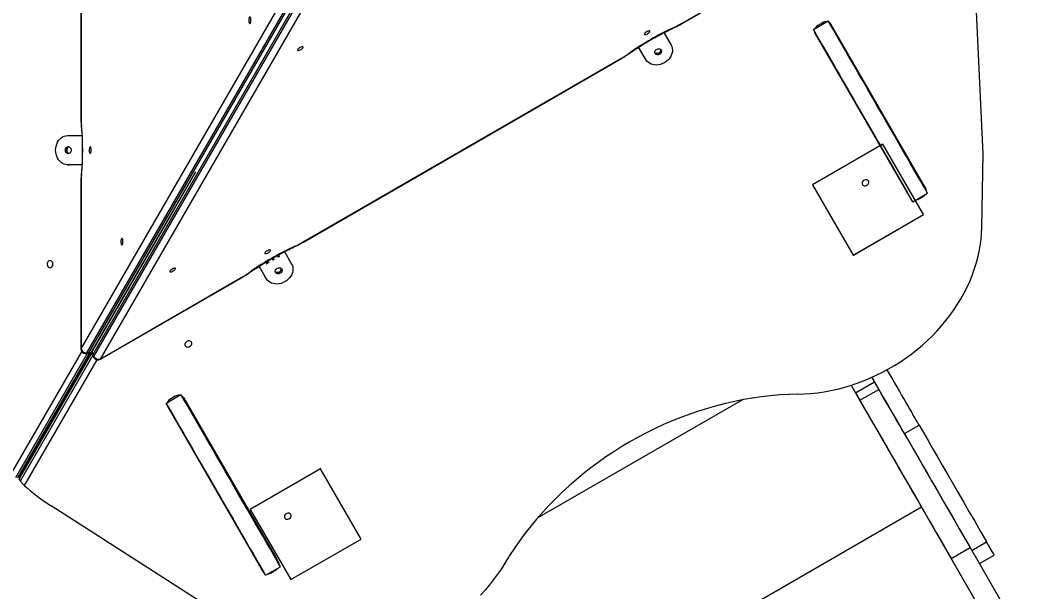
# Model space of a CAD drawing. Header units: millimetres. Extents: x -12977 to 11786, y -11805 to 10558.
# Drawn here: x 1120 to 2374, y -6830 to -6126 of the extents above; entities that cross this region are included whole.
import ezdxf

# ---------------------------------------------------------------- set-up
doc = ezdxf.new("R2010")
doc.units = ezdxf.units.MM
for name, color, linetype in [('DIKOM_ОБЪЕКТ', 7, 'Continuous'), ('DIKOM_РАЗМЕР_ЗОНА', 7, 'Continuous'), ('DIKOM_РАЗМЕР_ОБЪЕКТА', 7, 'Continuous')]:
    doc.layers.add(name, color=color, linetype=linetype)
doc.styles.add('style1', font='arial.ttf', dxfattribs={"width": 0.8})
doc.dimstyles.new('1-50', dxfattribs={"dimtxt": 300, "dimasz": 200, "dimexe": 100, "dimexo": 0, "dimgap": 100, "dimtad": 1, "dimtxsty": 'style1', "dimcen": 200, "dimclrd": 7, "dimclre": 7, "dimclrt": 7, "dimadec": 1, "dimazin": 2, "dimtfac": 1, "dimtmove": 0, "dimatfit": 2, "dimfxl": 0, "dimlwd": 25, "dimlwe": 18, "dimarcsym": 0})

# ---------------------------------------------------------------- blocks, each defined once
blk = doc.blocks.new('*D9')
at = {"layer": 'Defpoints', "color": 0, "transparency": 16777216}
for p in [(-11007.4, 666.1), (8788, 666.1), (8788, -10518.7)]:
    blk.add_point(p, dxfattribs=at)
at = {"layer": 'DIKOM_РАЗМЕР_ОБЪЕКТА', "color": 7, "lineweight": 18, "transparency": 16777216}
for p, q in [((-11007.4, 666.1), (-11007.4, -10618.7)), ((8788, 666.1), (8788, -10618.7))]:
    blk.add_line(p, q, dxfattribs=at)
at = {"layer": 'DIKOM_РАЗМЕР_ОБЪЕКТА', "color": 7, "lineweight": 25, "transparency": 16777216}
blk.add_line((-10807.4, -10518.7), (8588, -10518.7), dxfattribs=at)
at = {"layer": 'DIKOM_РАЗМЕР_ОБЪЕКТА', "color": 7, "transparency": 16777216}
for points in [[(-10807.4, -10485.3), (-10807.4, -10552), (-11007.4, -10518.7)], [(8588, -10485.3), (8588, -10552), (8788, -10518.7)]]:
    blk.add_solid(points, dxfattribs=at)
at = {"layer": 'DIKOM_РАЗМЕР_ОБЪЕКТА', "color": 7, "transparency": 16777216, "insert": (-1823.6, -10265.5), "char_height": 300, "attachment_point": 5, "style": 'style1'}
blk.add_mtext('19750', dxfattribs=at)
blk = doc.blocks.new('*D12')
at = {"layer": 'Defpoints', "color": 0, "transparency": 16777216}
for p in [(10764.9, 125.7), (-12976.7, 124.1), (10764.9, -11704.7)]:
    blk.add_point(p, dxfattribs=at)
at = {"layer": 'DIKOM_РАЗМЕР_ЗОНА', "color": 7, "lineweight": 18, "transparency": 16777216}
for p, q in [((10764.9, 125.7), (10764.9, -11804.7)), ((-12976.7, 124.1), (-12976.7, -11804.7))]:
    blk.add_line(p, q, dxfattribs=at)
at = {"layer": 'DIKOM_РАЗМЕР_ЗОНА', "color": 7, "lineweight": 25, "transparency": 16777216}
blk.add_line((-12776.7, -11704.7), (10564.9, -11704.7), dxfattribs=at)
at = {"layer": 'DIKOM_РАЗМЕР_ЗОНА', "color": 7, "transparency": 16777216}
for points in [[(-12776.7, -11671.3), (-12776.7, -11738), (-12976.7, -11704.7)], [(10564.9, -11671.3), (10564.9, -11738), (10764.9, -11704.7)]]:
    blk.add_solid(points, dxfattribs=at)
at = {"layer": 'DIKOM_РАЗМЕР_ЗОНА', "color": 7, "transparency": 16777216, "insert": (-1904.6, -11451.4), "char_height": 300, "attachment_point": 5, "style": 'style1'}
blk.add_mtext('23750', dxfattribs=at)

msp = doc.modelspace()

# ---------------------------------------------------------------- linework, layer by layer
at = {"layer": 'DIKOM_ОБЪЕКТ', "color": 7, "linetype": 'Continuous', "lineweight": 15}
for p, q in [((1194.885, -5789.67), (1194.885, -6241.466)), ((1195.21, -5789.67), (1195.21, -6241.466)), ((1936.721, -6128.607), (2110.484, -6028.284)), ((1936.883, -6128.889), (2110.647, -6028.566)), ((1195.21, -6530.315), (1480.282, -6037.025)), ((1486.911, -6042.257), (1201.839, -6535.546)), ((1204.676, -6535.546), (1489.749, -6042.256)), ((1494.367, -6043.953), (1209.653, -6537.449)), ((1211.071, -6539.906), (1495.786, -6046.411)), ((1503.631, -6049.536), (1218.916, -6543.032)), ((2307.105, -6289.977), (2296.613, -6066.952)), ((2097.8, -6136.79), (2115.986, -6126.29)), ((2108.848, -6128.525), (2103.305, -6131.725)), ((2118.983, -6130.084), (2231.947, -6325.767)), ((2236.273, -6333.257), (2119.043, -6130.186)), ((1913.552, -6140.684), (1922.381, -6155.978)), ((2099.644, -6141.386), (2216.874, -6344.457)), ((2106.719, -6153.641), (2107.324, -6153.292)), ((2106.719, -6153.641), (2107.322, -6153.293)), ((1891.204, -6173.978), (1882.375, -6158.685)), ((1890.342, -6172.485), (1882.375, -6158.685)), ((1469.067, -6398.607), (1860.333, -6172.709)), ((1469.229, -6398.889), (1860.496, -6172.991)), ((1891.204, -6173.978), (1890.342, -6172.485)), ((2178.549, -6233.267), (2177.745, -6233.267)), ((2179.542, -6234.988), (2179.542, -6236.381)), ((2179.549, -6236.461), (2179.549, -6235)), ((1178.675, -6267.569), (1196.335, -6267.568)), ((2194.548, -6262.435), (2194.548, -6260.981)), ((2183.256, -6278.371), (2096.654, -6328.372)), ((2176.085, -6273.799), (2176.542, -6273.535)), ((2176.515, -6273.551), (2176.515, -6273.183)), ((2176.518, -6273.549), (2176.518, -6273.186)), ((2176.54, -6273.536), (2176.54, -6273.225)), ((2176.542, -6273.535), (2176.542, -6273.229)), ((2178.174, -6276.057), (2177.584, -6276.397)), ((2178.174, -6276.057), (2177.584, -6276.397)), ((2178.174, -6276.058), (2177.585, -6276.398)), ((2178.174, -6276.058), (2177.585, -6276.398)), ((2179.594, -6278.491), (2178.993, -6278.838)), ((2179.507, -6278.541), (2179.507, -6278.369)), ((2179.512, -6278.497), (2179.512, -6278.538)), ((2214.488, -6338.93), (2179.594, -6278.491)), ((2233.256, -6364.974), (2183.256, -6278.371)), ((2181.422, -6283.046), (2182.027, -6282.697)), ((2196.732, -6308.169), (2182.027, -6282.697)), ((2305.324, -6381.046), (2307.105, -6289.977)), ((1196.336, -6303.568), (1178.675, -6303.569)), ((1178.675, -6303.569), (1180.397, -6303.569)), ((1196.336, -6303.568), (1180.397, -6303.569)), ((1208.917, -6533.317), (1336.72, -6312.168)), ((2214.488, -6338.93), (2196.782, -6308.262)), ((1194.885, -6329.67), (1194.885, -6530.315)), ((1195.21, -6329.67), (1195.21, -6530.315)), ((2096.654, -6328.372), (2146.654, -6414.974)), ((2231.947, -6325.767), (2236.273, -6333.257)), ((2231.947, -6325.767), (2236.273, -6333.257)), ((2220.339, -6349.06), (2238.526, -6338.56)), ((2220.339, -6349.06), (2238.526, -6338.56)), ((2227.07, -6346.117), (2232.612, -6342.917)), ((2227.07, -6346.117), (2232.612, -6342.917)), ((2232.612, -6342.917), (2232.204, -6342.21)), ((2232.612, -6342.917), (2232.204, -6342.21)), ((2226.661, -6345.41), (2227.07, -6346.117)), ((2226.661, -6345.41), (2227.07, -6346.117)), ((1308.956, -6360.209), (1209.462, -6532.662)), ((2146.654, -6414.974), (2233.256, -6364.974)), ((2147.015, -6414.967), (2233.558, -6365.001)), ((2233.58, -6364.967), (2233.256, -6364.974)), ((2233.582, -6365.043), (2233.549, -6364.986)), ((2233.595, -6365.05), (2233.582, -6365.043)), ((1431.723, -6418.288), (1432.803, -6420.158)), ((1431.723, -6418.288), (1431.867, -6418.536)), ((1433.07, -6417.842), (1431.867, -6418.536)), ((1431.867, -6418.536), (1432.947, -6420.407)), ((1432.926, -6417.593), (1433.07, -6417.842)), ((1432.939, -6417.616), (1433.07, -6417.842)), ((1433.912, -6417.356), (1433.789, -6417.144)), ((1437.279, -6415.411), (1433.912, -6417.356)), ((1437.136, -6415.162), (1437.279, -6415.411)), ((1438.359, -6417.282), (1437.279, -6415.411)), ((1439.298, -6416.408), (1438.216, -6417.034)), ((1438.218, -6414.538), (1439.298, -6416.408)), ((1439.442, -6416.657), (1438.359, -6417.282)), ((1439.565, -6414.092), (1438.362, -6414.786)), ((1438.362, -6414.786), (1439.442, -6416.657)), ((1439.298, -6416.408), (1439.442, -6416.657)), ((1445.898, -6410.684), (1454.727, -6425.978)), ((2146.838, -6414.971), (2146.654, -6414.974)), ((2146.826, -6414.971), (2146.827, -6414.971)), ((2146.827, -6414.971), (2146.832, -6414.971)), ((2146.832, -6414.971), (2146.828, -6414.973)), ((2146.828, -6414.973), (2146.829, -6414.975)), ((2146.829, -6414.975), (2146.842, -6414.974)), ((2146.831, -6414.975), (2146.838, -6414.971)), ((2146.832, -6414.971), (2146.838, -6414.971)), ((2146.845, -6414.972), (2146.84, -6414.974)), ((2146.845, -6414.972), (2146.843, -6414.968)), ((2146.846, -6414.972), (2146.843, -6414.974)), ((2146.846, -6414.972), (2146.844, -6414.968)), ((2147.015, -6414.967), (2146.845, -6414.97)), ((2146.846, -6414.972), (2146.845, -6414.972)), ((1423.55, -6443.977), (1414.721, -6428.685)), ((1422.688, -6442.485), (1414.721, -6428.685)), ((1423.444, -6425.893), (1423.331, -6425.696)), ((1423.788, -6423.988), (1423.355, -6423.239)), ((1426.692, -6424.018), (1423.444, -6425.893)), ((1425.999, -6424.087), (1423.936, -6425.278)), ((1424.427, -6422.594), (1424.871, -6423.363)), ((1424.427, -6422.594), (1424.727, -6423.114)), ((1424.727, -6423.114), (1424.871, -6423.363)), ((1426.548, -6423.77), (1426.692, -6424.018)), ((1426.578, -6423.821), (1426.692, -6424.018)), ((1427.416, -6421.106), (1427.283, -6420.875)), ((1430.784, -6419.161), (1427.416, -6421.106)), ((1430.64, -6418.913), (1430.784, -6419.161)), ((1431.864, -6421.032), (1430.784, -6419.161)), ((1432.803, -6420.158), (1431.72, -6420.783)), ((1432.947, -6420.407), (1431.864, -6421.032)), ((1432.803, -6420.158), (1432.947, -6420.407)), ((1218.916, -6543.032), (1392.68, -6442.709)), ((1219.078, -6543.313), (1392.842, -6442.991)), ((1423.55, -6443.977), (1422.688, -6442.485)), ((2166.32, -6448.75), (2166.321, -6448.75)), ((2166.32, -6448.75), (2166.321, -6448.75)), ((1107.169, -6688.411), (1196.249, -6534.124)), ((1202.869, -6536.315), (1114.294, -6689.727)), ((1117.177, -6689.728), (1206.015, -6535.86)), ((1118.044, -6689.562), (1207.141, -6535.245)), ((1209.029, -6533.586), (1118.736, -6689.975)), ((1208.66, -6535.562), (1119.032, -6690.798)), ((1120.474, -6693.295), (1209.609, -6538.912)), ((1214.597, -6543.931), (1125.176, -6698.807)), ((1200.885, -6536.315), (1203.722, -6536.315)), ((1201.839, -6535.546), (1204.676, -6535.546)), ((1209.464, -6538.66), (1210.882, -6541.117)), ((1209.653, -6537.449), (1211.071, -6539.906)), ((2169.757, -6565.623), (2172.888, -6571.048)), ((1185.637, -6572.491), (1186.335, -6572.893)), ((1185.638, -6572.489), (1186.335, -6572.892)), ((2149.506, -6584.548), (2172.888, -6571.048)), ((2154.922, -6593.929), (2178.305, -6580.429)), ((2172.888, -6571.048), (2178.305, -6580.429)), ((1300.19, -6597.29), (1318.377, -6586.79)), ((1311.238, -6589.025), (1305.695, -6592.225)), ((1321.373, -6590.583), (1434.338, -6786.266)), ((1438.663, -6793.757), (1321.434, -6590.686)), ((2010.313, -6593.371), (1757.5, -6739.333)), ((2149.506, -6584.548), (2154.922, -6593.929)), ((1172.396, -6597.036), (1171.698, -6596.633)), ((1302.891, -6601.995), (1301.305, -6599.247)), ((1302.035, -6601.886), (1419.264, -6804.957)), ((1327.903, -6603.291), (1328.508, -6602.942)), ((1327.903, -6603.291), (1328.508, -6602.942)), ((1164.131, -6609.738), (1164.829, -6610.141)), ((1164.175, -6609.663), (1164.873, -6610.066)), ((1164.176, -6609.662), (1164.873, -6610.064)), ((1164.895, -6610.026), (1164.198, -6609.624)), ((2209.854, -6635.03), (2228.041, -6624.53)), ((1490.436, -6678.372), (1403.833, -6728.372)), ((1490.609, -6678.368), (1490.436, -6678.372)), ((1540.436, -6764.974), (1490.436, -6678.372)), ((1120.474, -6693.295), (1119.032, -6690.798)), ((1359.653, -6701.695), (1360.802, -6702.358)), ((1362.645, -6706.877), (1363.883, -6707.593)), ((1363.477, -6706.95), (1363.301, -6707.256)), ((1346.367, -6844.659), (1158.486, -6724.05)), ((1397.239, -6723.395), (1398.445, -6724.091)), ((1400.558, -6727.75), (1399.954, -6728.099)), ((1400.558, -6727.75), (1399.954, -6728.099)), ((1400.557, -6727.75), (1399.954, -6728.098)), ((1400.557, -6727.75), (1399.954, -6728.098)), ((1400.781, -6728.138), (1400.178, -6728.487)), ((1403.833, -6728.372), (1453.833, -6814.974)), ((2231, -6725.74), (1758.165, -6998.731)), ((2231, -6725.74), (2812.888, -7733.741)), ((1377.644, -6732.859), (1378.903, -6733.586)), ((1378.983, -6733.678), (1377.683, -6732.927)), ((1377.689, -6732.937), (1378.893, -6733.633)), ((1379.019, -6733.801), (1377.772, -6733.081)), ((1381.972, -6738.998), (1381.966, -6739.002)), ((1402.607, -6732.695), (1403.211, -6732.347)), ((1453.833, -6814.974), (1540.436, -6764.974)), ((2292.907, -6778.938), (2311.092, -6768.439)), ((2267.406, -6788.769), (2290.789, -6775.269)), ((2290.789, -6775.269), (2929.998, -7882.567)), ((1434.338, -6786.266), (1438.663, -6793.757)), ((1434.338, -6786.267), (1438.663, -6793.757)), ((2267.406, -6788.769), (2906.616, -7896.067)), ((2302.338, -6795.275), (2320.52, -6784.777)), ((1422.73, -6809.56), (1440.916, -6799.06)), ((1422.73, -6809.56), (1440.916, -6799.06)), ((1429.052, -6805.91), (1429.46, -6806.618)), ((1429.052, -6805.91), (1429.46, -6806.617)), ((1429.46, -6806.618), (1435.003, -6803.417)), ((1429.46, -6806.617), (1435.003, -6803.417)), ((1435.003, -6803.417), (1434.594, -6802.71)), ((1435.003, -6803.417), (1434.594, -6802.71)), ((1454.195, -6814.967), (1453.833, -6814.974)), ((1454.16, -6815.043), (1454.116, -6814.968)), ((1454.173, -6815.05), (1454.16, -6815.043))]:
    msp.add_line(p, q, dxfattribs=at)
at = {"layer": 'DIKOM_ОБЪЕКТ', "color": 7, "linetype": 'Continuous', "lineweight": 15, "flags": 128}
for points in [[(1403.312, -6121.481), (1402.929, -6121.659), (1402.581, -6122.176), (1402.297, -6122.987), (1402.103, -6124.02), (1402.017, -6125.183), (1402.046, -6126.371), (1402.187, -6127.481), (1402.429, -6128.413), (1402.749, -6129.085), (1403.119, -6129.437), (1403.506, -6129.437), (1403.876, -6129.085), (1404.196, -6128.413), (1404.437, -6127.481), (1404.578, -6126.371), (1404.607, -6125.182), (1404.521, -6124.02), (1404.327, -6122.987), (1404.044, -6122.176), (1403.695, -6121.659), (1403.312, -6121.481)], [(1936.721, -6128.607), (1936.856, -6128.842), (1936.883, -6128.889)], [(2238.526, -6338.56), (2234.534, -6331.644), (2230.394, -6324.472), (2226.109, -6317.048), (2221.682, -6309.38), (2217.118, -6301.472), (2212.419, -6293.332), (2207.589, -6284.966), (2202.633, -6276.38), (2197.554, -6267.582), (2192.356, -6258.578), (2187.044, -6249.376), (2181.622, -6239.983), (2176.093, -6230.406), (2170.463, -6220.653), (2164.736, -6210.732), (2158.916, -6200.652), (2153.008, -6190.418), (2147.018, -6180.041), (2140.949, -6169.529), (2134.806, -6158.889), (2128.595, -6148.13), (2122.32, -6137.261), (2115.986, -6126.29)], [(1896.312, -6138.817), (1895.967, -6138.575), (1895.345, -6138.531), (1894.501, -6138.691), (1893.51, -6139.04), (1892.46, -6139.546), (1891.445, -6140.166), (1890.554, -6140.843), (1889.867, -6141.519), (1889.446, -6142.131), (1889.326, -6142.627), (1889.52, -6142.962), (1890.009, -6143.107), (1890.75, -6143.049), (1891.678, -6142.791), (1892.71, -6142.359), (1893.754, -6141.789), (1894.718, -6141.134), (1895.515, -6140.45), (1896.076, -6139.798), (1896.35, -6139.238), (1896.312, -6138.817)], [(1923.593, -6135.798), (1923.767, -6135.647), (1923.909, -6135.269)], [(2220.339, -6349.06), (2216.347, -6342.144), (2212.207, -6334.972), (2207.922, -6327.548), (2203.496, -6319.88), (2198.931, -6311.972), (2194.232, -6303.832), (2189.403, -6295.466), (2184.446, -6286.88), (2179.367, -6278.082), (2174.17, -6269.078), (2168.858, -6259.876), (2163.435, -6250.483), (2157.906, -6240.906), (2152.276, -6231.153), (2146.549, -6221.232), (2140.729, -6211.152), (2134.822, -6200.919), (2128.831, -6190.541), (2122.762, -6180.029), (2116.619, -6169.389), (2110.408, -6158.63), (2104.133, -6147.761), (2097.8, -6136.79)], [(2120.605, -6176.324), (2118.11, -6172.002), (2115.721, -6167.864), (2113.448, -6163.926), (2111.301, -6160.207), (2109.289, -6156.722), (2107.422, -6153.485), (2107.313, -6153.299)], [(1468.962, -6158.414), (1468.617, -6158.171), (1467.994, -6158.128), (1467.15, -6158.288), (1466.159, -6158.637), (1465.109, -6159.143), (1464.094, -6159.762), (1463.203, -6160.44), (1462.517, -6161.115), (1462.095, -6161.728), (1461.976, -6162.224), (1462.169, -6162.559), (1462.658, -6162.704), (1463.4, -6162.645), (1464.328, -6162.388), (1465.36, -6161.955), (1466.404, -6161.386), (1467.367, -6160.73), (1468.165, -6160.046), (1468.725, -6159.395), (1468.999, -6158.834), (1468.962, -6158.414)], [(1873.125, -6164.935), (1872.908, -6165.011), (1872.508, -6164.944)], [(1922.381, -6155.978), (1923.27, -6157.885), (1923.825, -6159.937), (1924.032, -6162.092), (1923.889, -6164.305), (1923.397, -6166.532), (1922.568, -6168.728), (1921.417, -6170.847), (1919.969, -6172.847), (1918.252, -6174.686), (1916.302, -6176.328), (1914.159, -6177.739), (1911.865, -6178.889), (1909.469, -6179.757), (1907.017, -6180.324), (1904.562, -6180.578), (1902.151, -6180.515), (1899.835, -6180.136), (1897.661, -6179.448), (1895.673, -6178.465), (1893.91, -6177.208), (1892.411, -6175.702), (1891.204, -6173.978)], [(1910.193, -6162.069), (1910.546, -6163.036), (1910.562, -6164.104), (1910.239, -6165.185), (1909.604, -6166.192), (1908.708, -6167.043), (1907.623, -6167.669), (1906.438, -6168.02), (1905.249, -6168.067), (1904.151, -6167.806), (1903.234, -6167.258), (1902.572, -6166.469), (1902.219, -6165.501), (1902.204, -6164.433), (1902.527, -6163.352), (1903.162, -6162.345), (1904.058, -6161.494), (1905.143, -6160.868), (1906.328, -6160.517), (1907.517, -6160.471), (1908.615, -6160.731), (1909.532, -6161.279), (1910.193, -6162.069)], [(1902.244, -6165.625), (1902.339, -6165.709), (1903.255, -6166.255), (1904.352, -6166.514), (1905.541, -6166.467), (1906.726, -6166.116), (1907.81, -6165.489), (1908.707, -6164.639), (1909.343, -6163.633), (1909.666, -6162.553), (1909.651, -6161.487), (1909.626, -6161.362)], [(1909.652, -6161.386), (1909.685, -6161.544), (1909.7, -6162.612), (1909.377, -6163.693), (1908.742, -6164.7), (1907.846, -6165.551), (1906.761, -6166.177), (1905.576, -6166.528), (1904.387, -6166.575), (1903.289, -6166.314), (1902.372, -6165.766), (1902.252, -6165.659)], [(1860.496, -6172.991), (1860.469, -6172.944), (1860.333, -6172.709)], [(2179.581, -6278.498), (2179.036, -6277.553), (2178.304, -6276.282), (2177.384, -6274.689), (2176.281, -6272.776), (2174.994, -6270.546), (2173.527, -6268.004), (2171.882, -6265.153), (2170.062, -6261.999), (2168.07, -6258.548), (2165.909, -6254.805), (2163.584, -6250.777), (2161.099, -6246.471), (2158.457, -6241.895), (2155.664, -6237.056), (2152.725, -6231.964), (2149.644, -6226.627), (2146.427, -6221.054), (2143.08, -6215.256), (2139.609, -6209.242), (2136.019, -6203.023), (2132.317, -6196.611), (2128.509, -6190.016), (2124.603, -6183.25), (2120.605, -6176.324)], [(2176.515, -6229.744), (2176.515, -6230.722), (2176.515, -6231.132)], [(2176.517, -6231.119), (2176.517, -6230.72), (2176.517, -6229.748)], [(2176.54, -6229.787), (2176.54, -6230.707), (2176.54, -6231.174)], [(2176.542, -6231.162), (2176.542, -6230.706), (2176.542, -6229.791)], [(1194.885, -6241.466), (1194.939, -6241.466), (1195.21, -6241.466)], [(2176.516, -6231.094), (2176.517, -6230.828), (2176.516, -6230.828), (2176.516, -6231.061)], [(2176.541, -6231.124), (2176.541, -6230.813), (2176.541, -6230.813), (2176.541, -6231.119)], [(1178.675, -6303.569), (1176.578, -6303.385), (1174.523, -6302.84), (1172.553, -6301.942), (1170.708, -6300.711), (1169.025, -6299.173), (1167.539, -6297.356), (1166.279, -6295.301), (1165.271, -6293.046), (1164.536, -6290.64), (1164.09, -6288.131), (1163.94, -6285.569), (1164.089, -6283.008), (1164.536, -6280.498), (1165.271, -6278.091), (1166.279, -6275.837), (1167.539, -6273.782), (1169.025, -6271.966), (1170.708, -6270.426), (1172.553, -6269.195), (1174.523, -6268.298), (1176.578, -6267.752), (1178.675, -6267.569)], [(1195.546, -6256.43), (1195.59, -6256.204), (1195.847, -6255.892)], [(2177.663, -6275.144), (2177.752, -6275.298), (2178.012, -6275.749), (2178.423, -6276.459), (2178.949, -6277.371), (2179.55, -6278.412), (2180.176, -6279.497), (2180.777, -6280.537), (2181.304, -6281.45), (2181.714, -6282.16), (2181.974, -6282.61), (2182.063, -6282.765), (2181.974, -6282.611), (2181.714, -6282.16), (2181.304, -6281.45), (2180.777, -6280.538), (2180.176, -6279.497), (2179.55, -6278.412), (2178.949, -6277.372), (2178.422, -6276.459), (2178.012, -6275.749), (2177.752, -6275.298), (2177.663, -6275.144)], [(1179.493, -6289.969), (1178.478, -6289.79), (1177.546, -6289.27), (1176.771, -6288.45), (1176.217, -6287.397), (1175.928, -6286.195), (1175.928, -6284.943), (1176.217, -6283.741), (1176.771, -6282.687), (1177.546, -6281.867), (1178.478, -6281.347), (1179.493, -6281.169), (1180.508, -6281.347), (1181.44, -6281.867), (1182.215, -6282.687), (1182.77, -6283.741), (1183.059, -6284.942), (1183.058, -6286.195), (1182.77, -6287.396), (1182.215, -6288.45), (1181.44, -6289.27), (1180.508, -6289.791), (1179.493, -6289.969)], [(1180.354, -6289.841), (1180.202, -6289.79), (1179.269, -6289.27), (1178.494, -6288.45), (1177.94, -6287.397), (1177.651, -6286.195), (1177.651, -6284.943), (1177.94, -6283.741), (1178.494, -6282.687), (1179.269, -6281.867), (1180.202, -6281.347), (1180.355, -6281.296)], [(1180.388, -6281.306), (1180.267, -6281.347), (1179.337, -6281.867), (1178.563, -6282.687), (1178.01, -6283.741), (1177.722, -6284.943), (1177.722, -6286.195), (1178.01, -6287.397), (1178.563, -6288.45), (1179.337, -6289.27), (1180.267, -6289.791), (1180.387, -6289.831)], [(1206.574, -6289.566), (1206.956, -6289.389), (1207.305, -6288.871), (1207.589, -6288.06), (1207.782, -6287.028), (1207.869, -6285.865), (1207.84, -6284.676), (1207.698, -6283.566), (1207.457, -6282.634), (1207.137, -6281.962), (1206.767, -6281.611), (1206.38, -6281.611), (1206.01, -6281.963), (1205.69, -6282.634), (1205.449, -6283.567), (1205.307, -6284.677), (1205.278, -6285.866), (1205.365, -6287.028), (1205.558, -6288.061), (1205.842, -6288.871), (1206.191, -6289.389), (1206.574, -6289.566)], [(1195.546, -6314.705), (1195.59, -6314.931), (1195.847, -6315.243)], [(1195.21, -6329.67), (1194.939, -6329.67), (1194.885, -6329.67)], [(2158.042, -6327.952), (2158.702, -6328.74), (2159.618, -6329.286), (2160.715, -6329.546), (2161.904, -6329.498), (2163.089, -6329.147), (2164.173, -6328.521), (2165.07, -6327.67), (2165.706, -6326.664), (2166.03, -6325.584), (2166.015, -6324.518), (2165.663, -6323.552), (2165.002, -6322.764), (2164.086, -6322.218), (2162.989, -6321.959), (2161.8, -6322.006), (2160.616, -6322.357), (2159.531, -6322.984), (2158.634, -6323.834), (2157.999, -6324.84), (2157.675, -6325.92), (2157.69, -6326.986), (2158.042, -6327.952)], [(2158.042, -6327.952), (2158.702, -6328.74), (2159.618, -6329.286), (2160.715, -6329.546), (2161.904, -6329.498), (2163.089, -6329.147), (2164.173, -6328.521), (2165.07, -6327.67), (2165.706, -6326.664), (2166.029, -6325.585), (2166.015, -6324.518), (2165.663, -6323.552), (2165.002, -6322.764), (2164.086, -6322.218), (2162.989, -6321.959), (2161.8, -6322.006), (2160.616, -6322.357), (2159.531, -6322.984), (2158.634, -6323.834), (2157.999, -6324.84), (2157.675, -6325.92), (2157.69, -6326.986), (2158.042, -6327.952)], [(2078.301, -6586.398), (2086.414, -6586.117), (2094.567, -6585.527), (2102.745, -6584.63), (2110.934, -6583.426), (2119.12, -6581.918), (2127.288, -6580.11), (2135.424, -6578.003), (2143.514, -6575.602), (2151.545, -6572.91), (2159.502, -6569.933), (2167.37, -6566.675), (2175.138, -6563.142), (2182.79, -6559.341), (2190.314, -6555.278), (2197.696, -6550.96), (2204.925, -6546.394), (2211.986, -6541.589), (2218.868, -6536.553), (2225.56, -6531.294), (2232.048, -6525.823), (2238.322, -6520.148), (2244.371, -6514.278), (2250.185, -6508.226), (2255.753, -6502), (2261.066, -6495.612), (2266.114, -6489.073), (2270.889, -6482.394), (2275.382, -6475.587), (2279.586, -6468.664), (2283.493, -6461.637), (2287.096, -6454.518), (2290.389, -6447.319), (2293.367, -6440.053), (2296.024, -6432.733), (2298.355, -6425.371), (2300.357, -6417.981), (2302.027, -6410.574), (2303.36, -6403.165), (2304.355, -6395.765), (2305.01, -6388.388), (2305.324, -6381.046)], [(1245.622, -6394.349), (1245.239, -6394.526), (1244.89, -6395.044), (1244.606, -6395.855), (1244.413, -6396.887), (1244.327, -6398.05), (1244.356, -6399.239), (1244.497, -6400.349), (1244.738, -6401.281), (1245.058, -6401.952), (1245.428, -6402.304), (1245.815, -6402.304), (1246.185, -6401.952), (1246.505, -6401.281), (1246.747, -6400.348), (1246.888, -6399.238), (1246.917, -6398.05), (1246.831, -6396.887), (1246.637, -6395.854), (1246.353, -6395.044), (1246.005, -6394.526), (1245.622, -6394.349)], [(1455.939, -6405.798), (1456.113, -6405.647), (1456.255, -6405.268)], [(1469.229, -6398.889), (1469.202, -6398.842), (1469.067, -6398.607)], [(1428.659, -6408.817), (1428.313, -6408.575), (1427.691, -6408.531), (1426.847, -6408.691), (1425.856, -6409.04), (1424.806, -6409.546), (1423.791, -6410.166), (1422.9, -6410.843), (1422.214, -6411.519), (1421.792, -6412.131), (1421.672, -6412.627), (1421.866, -6412.962), (1422.355, -6413.107), (1423.096, -6413.049), (1424.024, -6412.791), (1425.056, -6412.359), (1426.101, -6411.789), (1427.064, -6411.134), (1427.862, -6410.45), (1428.422, -6409.799), (1428.696, -6409.238), (1428.659, -6408.817)], [(1157.009, -6421.684), (1155.996, -6421.863), (1155.066, -6422.383), (1154.292, -6423.203), (1153.739, -6424.257), (1153.451, -6425.459), (1153.451, -6426.711), (1153.739, -6427.912), (1154.292, -6428.966), (1155.066, -6429.786), (1155.996, -6430.306), (1157.009, -6430.485), (1158.022, -6430.306), (1158.953, -6429.786), (1159.726, -6428.966), (1160.279, -6427.912), (1160.568, -6426.71), (1160.567, -6425.458), (1160.279, -6424.257), (1159.726, -6423.203), (1158.953, -6422.383), (1158.022, -6421.863), (1157.009, -6421.684)], [(1311.469, -6431.395), (1311.124, -6431.153), (1310.502, -6431.109), (1309.657, -6431.269), (1308.666, -6431.618), (1307.617, -6432.125), (1306.601, -6432.744), (1305.711, -6433.422), (1305.024, -6434.097), (1304.602, -6434.709), (1304.483, -6435.206), (1304.676, -6435.541), (1305.166, -6435.685), (1305.907, -6435.627), (1306.835, -6435.37), (1307.867, -6434.937), (1308.911, -6434.367), (1309.875, -6433.712), (1310.672, -6433.028), (1311.233, -6432.377), (1311.506, -6431.816), (1311.469, -6431.395)], [(1454.727, -6425.978), (1455.617, -6427.885), (1456.171, -6429.937), (1456.378, -6432.092), (1456.235, -6434.305), (1455.744, -6436.532), (1454.914, -6438.728), (1453.763, -6440.847), (1452.315, -6442.847), (1450.598, -6444.686), (1448.648, -6446.328), (1446.505, -6447.739), (1444.212, -6448.889), (1441.815, -6449.757), (1439.364, -6450.324), (1436.908, -6450.578), (1434.497, -6450.515), (1432.182, -6450.136), (1430.007, -6449.448), (1428.019, -6448.465), (1426.257, -6447.208), (1424.757, -6445.702), (1423.55, -6443.977)], [(1434.919, -6436.469), (1434.566, -6435.501), (1434.55, -6434.433), (1434.873, -6433.352), (1435.508, -6432.345), (1436.405, -6431.494), (1437.489, -6430.868), (1438.674, -6430.517), (1439.864, -6430.471), (1440.961, -6430.731), (1441.878, -6431.279), (1442.54, -6432.068), (1442.893, -6433.036), (1442.908, -6434.104), (1442.585, -6435.185), (1441.95, -6436.192), (1441.054, -6437.043), (1439.969, -6437.67), (1438.784, -6438.02), (1437.595, -6438.067), (1436.497, -6437.806), (1435.58, -6437.258), (1434.919, -6436.469)], [(1392.842, -6442.991), (1392.815, -6442.944), (1392.68, -6442.709)], [(1405.471, -6434.936), (1405.254, -6435.011), (1404.855, -6434.944)], [(1434.591, -6435.625), (1434.685, -6435.709), (1435.601, -6436.255), (1436.698, -6436.514), (1437.887, -6436.467), (1439.072, -6436.116), (1440.157, -6435.489), (1441.053, -6434.639), (1441.689, -6433.633), (1442.013, -6432.553), (1441.998, -6431.487), (1441.973, -6431.363)], [(1441.998, -6431.386), (1442.031, -6431.544), (1442.046, -6432.612), (1441.724, -6433.693), (1441.088, -6434.7), (1440.192, -6435.551), (1439.108, -6436.177), (1437.922, -6436.528), (1436.733, -6436.575), (1435.635, -6436.314), (1434.719, -6435.766), (1434.599, -6435.659)], [(1195.21, -6530.315), (1194.939, -6530.315), (1194.885, -6530.315)], [(1323.629, -6526.683), (1324.29, -6527.471), (1325.206, -6528.016), (1326.303, -6528.276), (1327.492, -6528.228), (1328.676, -6527.877), (1329.761, -6527.251), (1330.658, -6526.401), (1331.293, -6525.395), (1331.617, -6524.315), (1331.602, -6523.249), (1331.25, -6522.283), (1330.59, -6521.495), (1329.674, -6520.949), (1328.577, -6520.689), (1327.388, -6520.737), (1326.203, -6521.088), (1325.119, -6521.714), (1324.222, -6522.565), (1323.586, -6523.571), (1323.263, -6524.65), (1323.277, -6525.716), (1323.629, -6526.683)], [(1201.839, -6535.546), (1201.37, -6536.126), (1200.885, -6536.315)], [(1203.722, -6536.315), (1204.207, -6536.126), (1204.676, -6535.546)], [(1209.653, -6537.449), (1209.385, -6538.146), (1209.464, -6538.66)], [(1210.882, -6541.117), (1210.803, -6540.603), (1211.071, -6539.906)], [(1219.078, -6543.313), (1219.051, -6543.267), (1218.916, -6543.032)], [(2228.041, -6624.53), (2226.843, -6622.454), (2225.48, -6620.093), (2223.957, -6617.453), (2222.275, -6614.54), (2220.44, -6611.361), (2218.456, -6607.923), (2216.327, -6604.234), (2214.057, -6600.303), (2211.654, -6596.139), (2209.122, -6591.752), (2206.466, -6587.153), (2203.695, -6582.351), (2200.813, -6577.358), (2197.827, -6572.187), (2194.745, -6566.848), (2191.574, -6561.355), (2188.613, -6556.226)], [(2209.854, -6635.03), (2208.656, -6632.954), (2207.294, -6630.593), (2205.77, -6627.953), (2204.089, -6625.04), (2202.254, -6621.861), (2200.269, -6618.423), (2198.14, -6614.734), (2195.871, -6610.803), (2193.467, -6606.639), (2190.935, -6602.252), (2188.28, -6597.653), (2185.508, -6592.851), (2182.626, -6587.858), (2179.64, -6582.687), (2176.558, -6577.348), (2173.387, -6571.855), (2170.134, -6566.221), (2169.783, -6565.612)], [(2144.199, -6575.384), (2146.166, -6578.792), (2151.635, -6588.264), (2157.07, -6597.679), (2162.466, -6607.026), (2167.818, -6616.297), (2173.121, -6625.481), (2178.368, -6634.571), (2183.556, -6643.556), (2188.677, -6652.427), (2193.729, -6661.177), (2198.704, -6669.795), (2203.598, -6678.274), (2208.407, -6686.603), (2213.125, -6694.777), (2217.749, -6702.785), (2222.272, -6710.62), (2226.69, -6718.274), (2231, -6725.74)], [(2144.213, -6575.38), (2145.826, -6578.173), (2149.506, -6584.548)], [(2178.305, -6580.429), (2183.857, -6590.046), (2189.404, -6599.654), (2194.94, -6609.242), (2200.458, -6618.801), (2205.955, -6628.321), (2211.424, -6637.793), (2216.859, -6647.207), (2222.255, -6656.555), (2227.608, -6665.825), (2232.91, -6675.01), (2238.157, -6684.1), (2243.345, -6693.085), (2248.466, -6701.957), (2253.517, -6710.706), (2258.493, -6719.324), (2263.387, -6727.802), (2268.196, -6736.132), (2272.914, -6744.306), (2277.537, -6752.314), (2282.061, -6760.149), (2286.479, -6767.803), (2290.789, -6775.269)], [(1440.916, -6799.06), (1436.924, -6792.144), (1432.784, -6784.971), (1428.499, -6777.548), (1424.073, -6769.879), (1419.508, -6761.972), (1414.809, -6753.832), (1409.98, -6745.466), (1405.023, -6736.88), (1399.945, -6728.082), (1394.747, -6719.078), (1389.435, -6709.876), (1384.012, -6700.483), (1378.484, -6690.906), (1372.853, -6681.153), (1367.126, -6671.233), (1361.307, -6661.152), (1355.399, -6650.918), (1349.408, -6640.541), (1343.339, -6630.029), (1337.197, -6619.389), (1330.985, -6608.63), (1324.711, -6597.761), (1318.377, -6586.79)], [(2078.301, -6586.398), (2067.261, -6586.729), (2056.177, -6587.378), (2045.06, -6588.343), (2033.921, -6589.624), (2022.771, -6591.219), (2011.621, -6593.127), (2000.482, -6595.345), (1989.365, -6597.873), (1978.281, -6600.707), (1967.242, -6603.844), (1956.257, -6607.281), (1945.338, -6611.015), (1934.496, -6615.043), (1923.741, -6619.359), (1913.085, -6623.96), (1902.537, -6628.842), (1892.108, -6634), (1881.809, -6639.427), (1871.65, -6645.12), (1861.64, -6651.072), (1851.79, -6657.277), (1842.109, -6663.73), (1832.607, -6670.424), (1823.294, -6677.352), (1814.178, -6684.508), (1805.269, -6691.884), (1796.576, -6699.473), (1788.106, -6707.267), (1779.869, -6715.26), (1771.873, -6723.442), (1764.126, -6731.806), (1756.634, -6740.343), (1749.407, -6749.046), (1742.45, -6757.905), (1735.771, -6766.912), (1729.376, -6776.057), (1723.272, -6785.332), (1717.464, -6794.727)], [(2154.922, -6593.929), (2160.475, -6603.546), (2166.021, -6613.154), (2171.557, -6622.742), (2177.076, -6632.301), (2182.572, -6641.821), (2188.041, -6651.293), (2193.476, -6660.708), (2198.873, -6670.055), (2204.225, -6679.325), (2209.527, -6688.51), (2214.775, -6697.6), (2219.962, -6706.585), (2225.084, -6715.457), (2230.135, -6724.206), (2235.11, -6732.824), (2240.005, -6741.302), (2244.814, -6749.632), (2249.532, -6757.806), (2254.155, -6765.814), (2258.678, -6773.649), (2263.097, -6781.303), (2267.406, -6788.769)], [(1422.73, -6809.56), (1418.738, -6802.644), (1414.598, -6795.472), (1410.313, -6788.048), (1405.886, -6780.38), (1401.322, -6772.472), (1396.623, -6764.332), (1391.793, -6755.966), (1386.837, -6747.38), (1381.758, -6738.582), (1376.56, -6729.578), (1371.248, -6720.376), (1365.826, -6710.983), (1360.297, -6701.406), (1354.667, -6691.653), (1348.94, -6681.732), (1343.12, -6671.652), (1337.213, -6661.418), (1331.222, -6651.041), (1325.153, -6640.529), (1319.01, -6629.889), (1312.799, -6619.13), (1306.524, -6608.261), (1300.19, -6597.29)], [(1322.996, -6636.824), (1320.501, -6632.502), (1318.112, -6628.364), (1315.839, -6624.426), (1313.692, -6620.707), (1311.68, -6617.222), (1309.812, -6613.986), (1308.096, -6611.013), (1306.54, -6608.317), (1305.15, -6605.908), (1303.932, -6603.798), (1302.891, -6601.995)], [(2228.041, -6624.53), (2233.41, -6633.835), (2238.952, -6643.438), (2244.665, -6653.339), (2250.55, -6663.536), (2256.605, -6674.028), (2262.829, -6684.813), (2269.223, -6695.892), (2275.785, -6707.262), (2282.514, -6718.922), (2289.41, -6730.872), (2296.473, -6743.108), (2303.7, -6755.631), (2311.092, -6768.439)], [(1381.972, -6738.998), (1381.427, -6738.053), (1380.694, -6736.782), (1379.775, -6735.189), (1378.671, -6733.276), (1377.384, -6731.046), (1375.917, -6728.504), (1374.272, -6725.653), (1372.452, -6722.499), (1370.46, -6719.048), (1368.3, -6715.305), (1365.975, -6711.277), (1363.49, -6706.971), (1360.848, -6702.395), (1358.055, -6697.556), (1355.116, -6692.464), (1352.035, -6687.127), (1348.818, -6681.554), (1345.471, -6675.756), (1341.999, -6669.742), (1338.409, -6663.523), (1334.707, -6657.111), (1330.9, -6650.516), (1326.994, -6643.75), (1322.996, -6636.824)], [(2209.854, -6635.03), (2215.224, -6644.335), (2220.766, -6653.938), (2226.479, -6663.839), (2232.363, -6674.036), (2238.418, -6684.528), (2244.643, -6695.313), (2251.036, -6706.392), (2257.598, -6717.762), (2264.328, -6729.422), (2271.224, -6741.372), (2278.286, -6753.608), (2283.603, -6762.821)], [(2207.503, -6685.014), (2207.592, -6685.167), (2207.851, -6685.615), (2208.257, -6686.317), (2208.773, -6687.212), (2209.354, -6688.218), (2209.949, -6689.248), (2210.504, -6690.209), (2210.97, -6691.017), (2211.305, -6691.599), (2211.481, -6691.903), (2211.481, -6691.903), (2211.305, -6691.599), (2210.969, -6691.017), (2210.503, -6690.21), (2209.948, -6689.249), (2209.354, -6688.219), (2208.773, -6687.212), (2208.256, -6686.318), (2207.851, -6685.616), (2207.592, -6685.167), (2207.503, -6685.014)], [(1380.054, -6735.644), (1380.143, -6735.798), (1380.403, -6736.249), (1380.813, -6736.959), (1381.34, -6737.871), (1381.941, -6738.912), (1382.567, -6739.997), (1383.168, -6741.037), (1383.695, -6741.95), (1384.105, -6742.66), (1384.365, -6743.11), (1384.454, -6743.265), (1384.364, -6743.111), (1384.104, -6742.66), (1383.694, -6741.95), (1383.167, -6741.038), (1382.566, -6739.997), (1381.94, -6738.912), (1381.339, -6737.872), (1380.813, -6736.959), (1380.403, -6736.249), (1380.143, -6735.798), (1380.054, -6735.644)], [(1416.835, -6799.403), (1416.284, -6798.45), (1414.283, -6794.985), (1412.23, -6791.428), (1410.138, -6787.805), (1408.024, -6784.143), (1405.902, -6780.467), (1403.787, -6776.805), (1401.696, -6773.183), (1399.642, -6769.626), (1397.641, -6766.16), (1395.708, -6762.81), (1393.855, -6759.602), (1392.097, -6756.556), (1390.447, -6753.696), (1388.915, -6751.043), (1387.513, -6748.615), (1386.251, -6746.429), (1385.139, -6744.502), (1384.184, -6742.847), (1383.393, -6741.476), (1382.772, -6740.399), (1382.325, -6739.625), (1382.055, -6739.158), (1381.966, -6739.002)], [(1446.169, -6738.952), (1446.829, -6739.74), (1447.745, -6740.286), (1448.842, -6740.546), (1450.031, -6740.498), (1451.216, -6740.147), (1452.3, -6739.521), (1453.197, -6738.67), (1453.833, -6737.664), (1454.157, -6736.585), (1454.142, -6735.518), (1453.79, -6734.552), (1453.129, -6733.764), (1452.213, -6733.218), (1451.116, -6732.958), (1449.927, -6733.006), (1448.743, -6733.357), (1447.658, -6733.983), (1446.762, -6734.834), (1446.126, -6735.84), (1445.802, -6736.92), (1445.817, -6737.986), (1446.169, -6738.952)], [(1446.169, -6738.952), (1446.829, -6739.74), (1447.745, -6740.286), (1448.842, -6740.546), (1450.031, -6740.498), (1451.216, -6740.147), (1452.301, -6739.521), (1453.197, -6738.67), (1453.833, -6737.664), (1454.157, -6736.585), (1454.142, -6735.518), (1453.79, -6734.552), (1453.129, -6733.764), (1452.213, -6733.218), (1451.116, -6732.959), (1449.927, -6733.006), (1448.743, -6733.357), (1447.658, -6733.984), (1446.762, -6734.834), (1446.126, -6735.84), (1445.802, -6736.92), (1445.817, -6737.986), (1446.169, -6738.952)], [(2320.52, -6784.777), (2320.505, -6784.751), (2320.342, -6784.467), (2319.999, -6783.873), (2319.479, -6782.972), (2318.783, -6781.766), (2317.914, -6780.259), (2316.874, -6778.458), (2315.668, -6776.367), (2314.299, -6773.995), (2312.772, -6771.349), (2311.092, -6768.439)], [(1404.766, -6778.493), (1404.855, -6778.647), (1405.115, -6779.097), (1405.525, -6779.808), (1406.052, -6780.72), (1406.653, -6781.761), (1407.279, -6782.845), (1407.88, -6783.886), (1408.407, -6784.799), (1408.817, -6785.509), (1409.077, -6785.96), (1409.166, -6786.114), (1409.077, -6785.96), (1408.816, -6785.509), (1408.406, -6784.799), (1407.879, -6783.886), (1407.279, -6782.846), (1406.652, -6781.761), (1406.052, -6780.721), (1405.525, -6779.808), (1405.115, -6779.098), (1404.855, -6778.647), (1404.766, -6778.493)], [(1404.766, -6778.493), (1404.855, -6778.647), (1405.115, -6779.098), (1405.525, -6779.808), (1406.052, -6780.72), (1406.653, -6781.761), (1407.279, -6782.845), (1407.88, -6783.886), (1408.407, -6784.798), (1408.817, -6785.509), (1409.077, -6785.959), (1409.166, -6786.114), (1409.077, -6785.959), (1408.816, -6785.509), (1408.406, -6784.799), (1407.879, -6783.886), (1407.279, -6782.846), (1406.652, -6781.761), (1406.052, -6780.72), (1405.525, -6779.808), (1405.115, -6779.098), (1404.855, -6778.647), (1404.766, -6778.493)], [(1404.772, -6778.489), (1404.861, -6778.643), (1405.121, -6779.094), (1405.531, -6779.804), (1406.058, -6780.717), (1406.659, -6781.757), (1407.285, -6782.842), (1407.886, -6783.882), (1408.413, -6784.795), (1408.823, -6785.505), (1409.083, -6785.955), (1409.172, -6786.11), (1409.083, -6785.956), (1408.823, -6785.505), (1408.412, -6784.795), (1407.886, -6783.883), (1407.285, -6782.842), (1406.658, -6781.758), (1406.058, -6780.717), (1405.531, -6779.804), (1405.121, -6779.094), (1404.861, -6778.643), (1404.772, -6778.489)], [(1404.772, -6778.489), (1404.861, -6778.643), (1405.121, -6779.094), (1405.531, -6779.804), (1406.058, -6780.716), (1406.659, -6781.757), (1407.285, -6782.842), (1407.886, -6783.882), (1408.413, -6784.795), (1408.823, -6785.505), (1409.083, -6785.956), (1409.172, -6786.11), (1409.083, -6785.956), (1408.823, -6785.505), (1408.412, -6784.795), (1407.886, -6783.883), (1407.285, -6782.842), (1406.659, -6781.757), (1406.058, -6780.717), (1405.531, -6779.804), (1405.121, -6779.094), (1404.861, -6778.643), (1404.772, -6778.489)], [(1404.778, -6778.485), (1404.867, -6778.639), (1405.127, -6779.09), (1405.537, -6779.8), (1406.064, -6780.713), (1406.665, -6781.753), (1407.292, -6782.838), (1407.892, -6783.878), (1408.419, -6784.791), (1408.829, -6785.501), (1409.089, -6785.952), (1409.178, -6786.106), (1409.089, -6785.952), (1408.829, -6785.501), (1408.419, -6784.791), (1407.892, -6783.879), (1407.291, -6782.838), (1406.665, -6781.754), (1406.064, -6780.713), (1405.537, -6779.8), (1405.127, -6779.09), (1404.867, -6778.64), (1404.778, -6778.485)], [(1404.778, -6778.485), (1404.867, -6778.64), (1405.127, -6779.09), (1405.538, -6779.8), (1406.064, -6780.713), (1406.665, -6781.753), (1407.291, -6782.838), (1407.892, -6783.879), (1408.419, -6784.791), (1408.829, -6785.501), (1409.089, -6785.952), (1409.178, -6786.106), (1409.089, -6785.952), (1408.829, -6785.502), (1408.419, -6784.791), (1407.892, -6783.879), (1407.291, -6782.838), (1406.665, -6781.754), (1406.064, -6780.713), (1405.537, -6779.801), (1405.127, -6779.09), (1404.867, -6778.64), (1404.778, -6778.485)], [(1717.464, -6794.727), (1713.164, -6801.613), (1708.576, -6808.379), (1703.71, -6815.012), (1698.573, -6821.503), (1693.175, -6827.838), (1687.524, -6834.008)]]:
    msp.add_lwpolyline(points, dxfattribs=at)
at = {"layer": 'DIKOM_ОБЪЕКТ', "color": 7, "linetype": 'Continuous', "lineweight": 15}
for centre, radius, start, end in [((1855.843, -5988.708), 161.595, 294.911008, 300.032752), ((2113.462, -6136.315), 9.054, 85.029039, 120.643228), ((2114.205, -6133.024), 5.609, 30.401287, 58.925263), ((2065.268, -6439.463), 335.436, 114.92435, 125.075516), ((2104.497, -6138.624), 5.584, 181.263472, 209.648443), ((2107.745, -6139.619), 9.057, 119.356873, 154.963749), ((1779.626, -6032.737), 161.574, 299.967622, 305.090036), ((1356.744, -6241.556), 161.534, 179.967762, 185.09131), ((861.75, -6285.568), 335.413, 354.924154, 5.076017), ((2179.854, -6283.84), 2.455, 345.630536, 27.739291), ((1356.66, -6329.574), 161.451, 174.907518, 180.033827), ((2194.559, -6309.312), 2.455, 345.630536, 27.739291), ((2227.088, -6328.531), 5.591, 1.048569, 29.633786), ((2227.083, -6328.533), 5.595, 1.066369, 29.624392), ((2217.366, -6334.147), 5.582, 210.339703, 238.971251), ((2217.376, -6334.138), 5.595, 210.369437, 238.93421), ((2227.946, -6334.756), 9.401, 299.75858, 324.065056), ((2227.945, -6334.755), 9.402, 299.760275, 324.063164), ((2231.409, -6336.022), 5.595, 1.025412, 29.624676), ((2231.408, -6336.023), 5.596, 1.031556, 29.623719), ((2221.688, -6341.64), 5.578, 210.330137, 239.016787), ((2221.701, -6341.628), 5.595, 210.370065, 238.966723), ((2222.334, -6337.993), 9.404, 275.941963, 300.240852), ((2222.335, -6337.995), 9.402, 275.936053, 300.240012), ((1597.64, -6709.504), 335.483, 114.925247, 125.075043), ((1388.262, -6258.841), 161.444, 294.907716, 300.034109), ((1311.967, -6302.729), 161.583, 299.967812, 305.089951), ((1200.885, -6530.315), 6, 180, 269.999266), ((1201.829, -6528.743), 6.803, 193.361078, 270.081121), ((1203.722, -6530.315), 6, 269.999266, 329.976342), ((1204.892, -6530.808), 4.742, 267.387375, 328.058378), ((1214.66, -6535.66), 6, 150.017856, 210.001417), ((1213.648, -6534.893), 4.743, 151.935162, 212.610814), ((1216.078, -6538.117), 6, 210.001417, 300), ((1216.969, -6536.512), 6.804, 209.92167, 286.62984), ((1310.136, -6600.119), 9.057, 119.357524, 154.963399), ((1315.853, -6596.812), 9.052, 85.026519, 120.653088), ((1316.619, -6593.503), 5.578, 30.330281, 59.015173), ((1306.889, -6599.123), 5.586, 181.267981, 209.644809), ((1286.034, -6521.148), 239.662, 227.841448, 237.845703), ((1404.681, -6731.385), 2.456, 212.278114, 254.435162), ((1419.386, -6756.857), 2.456, 212.278114, 254.435162), ((1429.467, -6789.034), 5.602, 1.012842, 29.607661), ((1429.473, -6789.033), 5.596, 0.996174, 29.623036), ((1433.801, -6796.522), 5.594, 1.024395, 29.626562), ((1433.799, -6796.523), 5.596, 1.031563, 29.62372), ((1419.746, -6794.656), 5.569, 210.310569, 238.47479), ((1419.762, -6794.641), 5.59, 210.359511, 238.416914), ((1424.079, -6802.14), 5.578, 210.329538, 239.017386), ((1424.092, -6802.128), 5.595, 210.370065, 238.966723), ((1424.725, -6798.495), 9.402, 275.936053, 300.240012), ((1424.723, -6798.488), 9.409, 275.945131, 300.228463), ((1430.337, -6795.256), 9.401, 299.758539, 324.065917), ((1430.336, -6795.255), 9.402, 299.760275, 324.063164)]:
    msp.add_arc(centre, radius, start, end, dxfattribs=at)
for points, knots in [([(1923.593, -6135.798), (1924.255, -6135.488), (1926.172, -6134.59), (1929.352, -6133.006), (1933.134, -6131.017), (1935.628, -6129.601), (1936.883, -6128.889)], [0, 0, 0, 0, 0.14883978, 0.43158059, 0.7140473, 1, 1, 1, 1]), ([(1873.124, -6164.936), (1873.934, -6164.37), (1876.282, -6162.727), (1880.259, -6160.041), (1885.079, -6156.905), (1889.99, -6153.832), (1894.975, -6150.833), (1900.02, -6147.915), (1905.108, -6145.089), (1910.224, -6142.363), (1915.353, -6139.746), (1919.814, -6137.564), (1922.555, -6136.283), (1923.593, -6135.798)], [0, 0, 0, 0, 0.05185838, 0.15043827, 0.24905917, 0.34772281, 0.44641778, 0.54512246, 0.64382854, 0.74253054, 0.84120512, 0.93984753, 1, 1, 1, 1]), ([(1860.496, -6172.991), (1861.144, -6172.613), (1863.022, -6171.519), (1866.083, -6169.641), (1869.663, -6167.333), (1871.965, -6165.739), (1873.124, -6164.936)], [0, 0, 0, 0, 0.148707926, 0.430886503, 0.713241566, 1, 1, 1, 1]), ([(1194.885, -6241.466), (1194.888, -6242.216), (1194.896, -6244.389), (1194.993, -6247.979), (1195.201, -6252.234), (1195.43, -6255.024), (1195.546, -6256.43)], [0, 0, 0, 0, 0.14867463, 0.43087322, 0.71322133, 1, 1, 1, 1]), ([(1195.546, -6256.43), (1195.632, -6257.414), (1195.88, -6260.269), (1196.217, -6265.056), (1196.524, -6270.798), (1196.73, -6276.587), (1196.835, -6282.404), (1196.839, -6288.231), (1196.742, -6294.051), (1196.546, -6299.845), (1196.247, -6305.595), (1195.906, -6310.549), (1195.645, -6313.564), (1195.546, -6314.706)], [0, 0, 0, 0, 0.051857806, 0.150434019, 0.24905885, 0.347719021, 0.446411876, 0.54511802, 0.643827718, 0.742526434, 0.841208111, 0.939848836, 1, 1, 1, 1]), ([(1195.546, -6314.706), (1195.484, -6315.433), (1195.302, -6317.543), (1195.084, -6321.089), (1194.916, -6325.359), (1194.895, -6328.227), (1194.885, -6329.67)], [0, 0, 0, 0, 0.14884658, 0.43159794, 0.71407036, 1, 1, 1, 1]), ([(1405.471, -6434.936), (1406.28, -6434.37), (1408.628, -6432.727), (1412.606, -6430.042), (1417.426, -6426.905), (1422.337, -6423.832), (1427.322, -6420.833), (1432.366, -6417.915), (1437.454, -6415.089), (1442.571, -6412.363), (1447.699, -6409.746), (1452.16, -6407.564), (1454.901, -6406.283), (1455.94, -6405.798)], [0, 0, 0, 0, 0.05185834, 0.150439, 0.2490592, 0.34772318, 0.44641774, 0.54512248, 0.64383555, 0.74252998, 0.84120523, 0.93984743, 1, 1, 1, 1]), ([(1455.94, -6405.798), (1456.601, -6405.488), (1458.518, -6404.59), (1461.699, -6403.006), (1465.48, -6401.017), (1467.975, -6399.601), (1469.229, -6398.889)], [0, 0, 0, 0, 0.1488397, 0.43158037, 0.71404694, 1, 1, 1, 1]), ([(1423.331, -6425.696), (1423.554, -6425.569), (1423.864, -6425.392), (1424.152, -6425.041), (1424.199, -6424.678), (1423.987, -6424.356), (1423.849, -6424.101), (1423.788, -6423.988)], [0, 0, 0, 0, 0.31407038, 0.43658495, 0.5588783, 0.80573394, 1, 1, 1, 1]), ([(1424.871, -6423.363), (1424.978, -6423.54), (1425.129, -6423.787), (1425.34, -6424.096), (1425.659, -6424.233), (1426.117, -6424.072), (1426.424, -6423.905), (1426.578, -6423.821)], [0, 0, 0, 0, 0.31510031, 0.43880785, 0.56098059, 0.77888592, 1, 1, 1, 1]), ([(1392.842, -6442.991), (1393.49, -6442.613), (1395.368, -6441.519), (1398.429, -6439.641), (1402.01, -6437.333), (1404.311, -6435.739), (1405.471, -6434.936)], [0, 0, 0, 0, 0.14870826, 0.43088708, 0.71324461, 1, 1, 1, 1]), ([(1125.176, -6698.807), (1124.769, -6698.422), (1123.955, -6697.651), (1122.658, -6696.226), (1121.526, -6694.847), (1120.816, -6693.862), (1120.554, -6693.428), (1120.474, -6693.295)], [0, 0, 0, 0, 0.23411683, 0.46846017, 0.69518433, 0.90659183, 1, 1, 1, 1])]:
    msp.add_open_spline(points, degree=3, knots=knots, dxfattribs=at)

# ---------------------------------------------------------------- dimensions: what is measured, and where the dimension line sits
at = {"layer": 'DIKOM_РАЗМЕР_ЗОНА'}
dim = msp.add_linear_dim(base=(10764.904, -11704.658), p1=(-12976.695, 124.079), p2=(10764.904, 125.672), text='23750', dimstyle='1-50', dxfattribs=at)
dim.commit()
dim.dimension.update_dxf_attribs({"geometry": '*D12', "text_midpoint": (-1904.628, -11704.658), "dimtype": 160})
at = {"layer": 'DIKOM_РАЗМЕР_ОБЪЕКТА'}
dim = msp.add_linear_dim(base=(8787.993, -10518.658), p1=(-11007.417, 666.079), p2=(8787.993, 666.082), text='19750', dimstyle='1-50', dxfattribs=at)
dim.commit()
dim.dimension.update_dxf_attribs({"geometry": '*D9', "text_midpoint": (-1823.628, -10518.658), "dimtype": 160})

doc.saveas('drawing.dxf')
